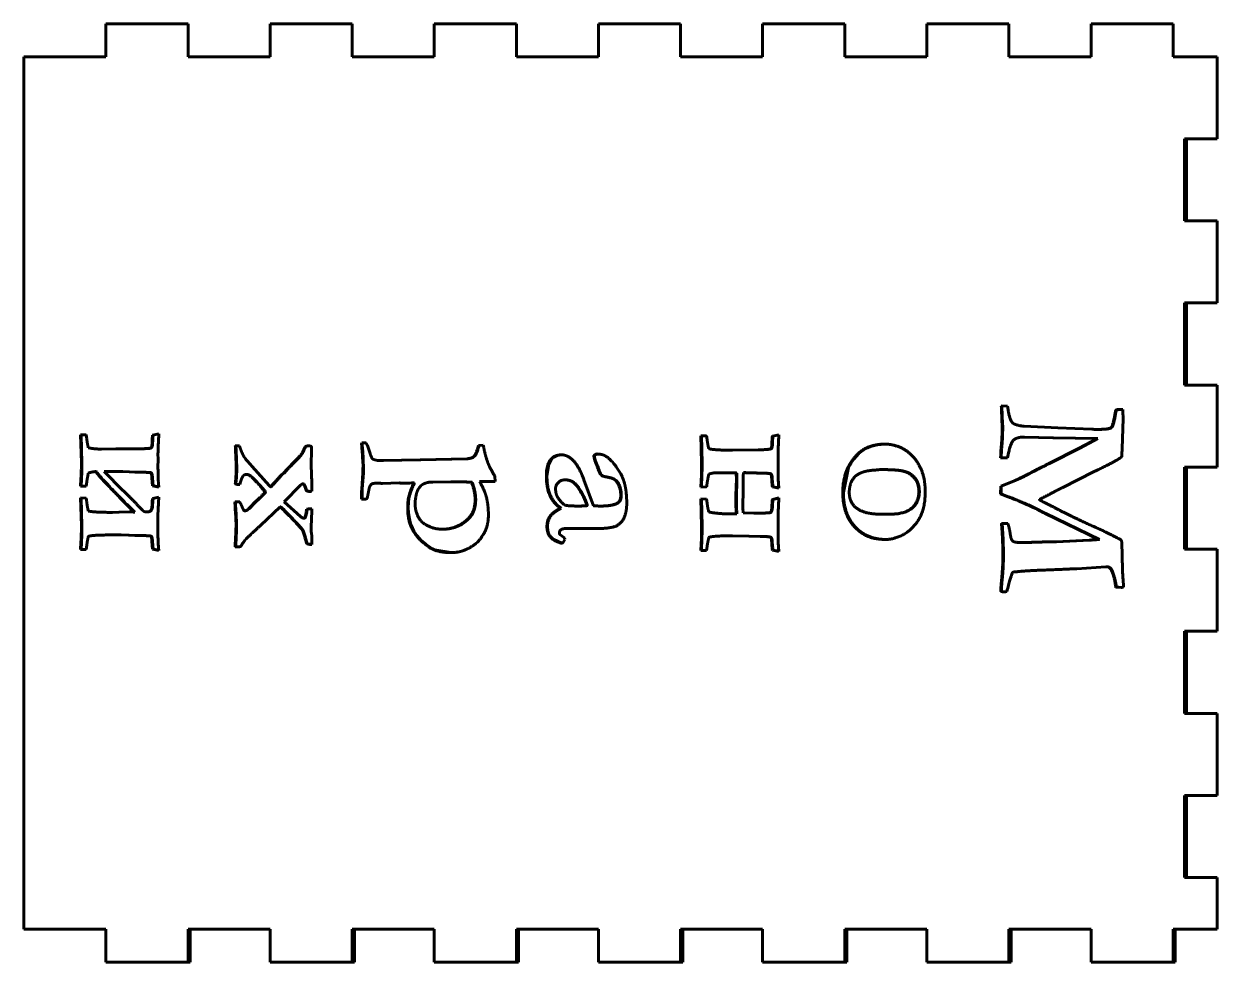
# Model space of a CAD drawing. Header units: millimetres. Extents: x -387 to -241, y 123 to 237.
import ezdxf

# ---------------------------------------------------------------- set-up
doc = ezdxf.new("R2010")
doc.units = ezdxf.units.MM
doc.linetypes.add('K5LT_BASIC', pattern=[0])
doc.layers.add('Системный слой', color=7, linetype='Continuous')

# ---------------------------------------------------------------- blocks, each defined once
blk = doc.blocks.new('U0')
at = {"layer": 'Системный слой', "color": 143, "linetype": 'K5LT_BASIC', "lineweight": 60, "true_color": 0x33acca}
for p, q in [((-267.6, 189.56), (-267.66, 190.81)), ((-267.56, 188.72), (-267.6, 189.56)), ((-267.55, 188.32), (-267.56, 188.72))]:
    blk.add_line(p, q, dxfattribs=at)
blk = doc.blocks.new('U1')
at = {"layer": 'Системный слой', "color": 143, "linetype": 'K5LT_BASIC', "lineweight": 60, "true_color": 0x33acca}
for p, q in [((-253.7, 190.35), (-253.52, 190.36)), ((-253.52, 190.36), (-253.35, 190.37)), ((-253.35, 190.37), (-253.21, 190.37))]:
    blk.add_line(p, q, dxfattribs=at)
blk = doc.blocks.new('U2')
at = {"layer": 'Системный слой', "color": 143, "linetype": 'K5LT_BASIC', "lineweight": 60, "true_color": 0x33acca}
for p, q in [((-283.65, 185.88), (-282.85, 186.08)), ((-282.85, 186.08), (-281.84, 186.16)), ((-285.64, 184.39), (-285.06, 185.04)), ((-285.06, 185.04), (-284.32, 185.58)), ((-284.32, 185.58), (-284.28, 185.61)), ((-284.28, 185.61), (-284.19, 185.65)), ((-284.19, 185.65), (-284.02, 185.73)), ((-284.02, 185.73), (-283.65, 185.88)), ((-286.96, 180.26), (-286.33, 183.31)), ((-286.33, 183.31), (-286.15, 183.64)), ((-286.15, 183.64), (-286.11, 183.69)), ((-286.11, 183.69), (-286.05, 183.8)), ((-286.05, 183.8), (-285.92, 184.01)), ((-285.92, 184.01), (-285.64, 184.39))]:
    blk.add_line(p, q, dxfattribs=at)
blk = doc.blocks.new('U3')
at = {"layer": 'Системный слой', "color": 143, "linetype": 'K5LT_BASIC', "lineweight": 60, "true_color": 0x33acca}
for p, q in [((-344.29, 184.34), (-344.03, 184.24)), ((-344.03, 184.24), (-343.69, 184.17)), ((-343.69, 184.17), (-343.26, 184.15)), ((-343.26, 184.15), (-343.2, 184.15)), ((-343.2, 184.15), (-343.14, 184.16)), ((-343.14, 184.16), (-343.07, 184.16))]:
    blk.add_line(p, q, dxfattribs=at)
blk = doc.blocks.new('U4')
at = {"layer": 'Системный слой', "color": 143, "linetype": 'K5LT_BASIC', "lineweight": 60, "true_color": 0x33acca}
for p, q in [((-352.27, 178.23), (-352.11, 178.26)), ((-352.11, 178.26), (-351.96, 178.27)), ((-351.96, 178.27), (-351.83, 178.28))]:
    blk.add_line(p, q, dxfattribs=at)
blk = doc.blocks.new('U5')
at = {"layer": 'Системный слой', "color": 143, "linetype": 'K5LT_BASIC', "lineweight": 60, "true_color": 0x33acca}
for p, q in [((-352.19, 180.45), (-352.33, 180.5)), ((-352.07, 180.42), (-352.19, 180.45)), ((-351.96, 180.4), (-352.07, 180.42))]:
    blk.add_line(p, q, dxfattribs=at)
blk = doc.blocks.new('U6')
at = {"layer": 'Системный слой', "color": 143, "linetype": 'K5LT_BASIC', "lineweight": 60, "true_color": 0x33acca}
for p, q in [((-283.51, 174.78), (-284.19, 175.06)), ((-282.69, 174.61), (-283.51, 174.78)), ((-281.75, 174.55), (-282.69, 174.61))]:
    blk.add_line(p, q, dxfattribs=at)
blk = doc.blocks.new('U7')
at = {"layer": 'Системный слой', "color": 143, "linetype": 'K5LT_BASIC', "lineweight": 60, "true_color": 0x33acca}
for p, q in [((-339.91, 177.5), (-339.96, 178.26)), ((-339.79, 176.86), (-339.91, 177.5)), ((-339.7, 176.54), (-339.79, 176.86)), ((-339.65, 176.38), (-339.7, 176.54)), ((-339.63, 176.31), (-339.65, 176.38)), ((-339.61, 176.27), (-339.63, 176.31)), ((-339.28, 175.57), (-339.61, 176.27)), ((-338.89, 175), (-339.28, 175.57)), ((-338.65, 174.72), (-338.89, 175)), ((-338.53, 174.58), (-338.65, 174.72)), ((-338.46, 174.52), (-338.53, 174.58)), ((-338.43, 174.48), (-338.46, 174.52)), ((-337.8, 173.92), (-338.43, 174.48)), ((-337.26, 173.55), (-337.8, 173.92)), ((-337, 173.4), (-337.26, 173.55)), ((-336.86, 173.34), (-337, 173.4)), ((-336.8, 173.31), (-336.86, 173.34)), ((-336.76, 173.3), (-336.8, 173.31)), ((-334.77, 172.95), (-336.76, 173.3))]:
    blk.add_line(p, q, dxfattribs=at)
blk = doc.blocks.new('U8')
at = {"layer": 'Системный слой', "color": 143, "linetype": 'K5LT_BASIC', "lineweight": 60, "true_color": 0x33acca}
for p, q in [((-340.55, 181.42), (-340.98, 181.43)), ((-340.25, 181.41), (-340.55, 181.42)), ((-340.1, 181.4), (-340.25, 181.41))]:
    blk.add_line(p, q, dxfattribs=at)
blk = doc.blocks.new('U9')
at = {"layer": 'Системный слой', "color": 143, "linetype": 'K5LT_BASIC', "lineweight": 60, "true_color": 0x33acca}
for p, q in [((-360.84, 181.27), (-360.96, 181.32)), ((-360.73, 181.24), (-360.84, 181.27)), ((-360.65, 181.23), (-360.73, 181.24))]:
    blk.add_line(p, q, dxfattribs=at)
blk = doc.blocks.new('U10')
at = {"layer": 'Системный слой', "color": 143, "linetype": 'K5LT_BASIC', "lineweight": 60, "true_color": 0x33acca}
for p, q in [((-317.28, 184.77), (-317.18, 184.87)), ((-317.18, 184.87), (-317.05, 184.93)), ((-317.05, 184.93), (-316.91, 184.95))]:
    blk.add_line(p, q, dxfattribs=at)
blk = doc.blocks.new('U11')
at = {"layer": 'Системный слой', "color": 143, "linetype": 'K5LT_BASIC', "lineweight": 60, "true_color": 0x33acca}
for p, q in [((-267.62, 176.36), (-267.63, 176.51)), ((-267.61, 176.22), (-267.62, 176.36)), ((-267.59, 176.07), (-267.61, 176.22))]:
    blk.add_line(p, q, dxfattribs=at)
blk = doc.blocks.new('U12')
at = {"layer": 'Системный слой', "color": 143, "linetype": 'K5LT_BASIC', "lineweight": 60, "true_color": 0x33acca}
for p, q in [((-322.24, 184.57), (-321.82, 184.78)), ((-321.82, 184.78), (-321.3, 184.86)), ((-323.07, 182.3), (-322.85, 183.74)), ((-322.85, 183.74), (-322.56, 184.26)), ((-322.56, 184.26), (-322.54, 184.28)), ((-322.54, 184.28), (-322.5, 184.33)), ((-322.5, 184.33), (-322.42, 184.42)), ((-322.42, 184.42), (-322.24, 184.57))]:
    blk.add_line(p, q, dxfattribs=at)
blk = doc.blocks.new('U13')
at = {"layer": 'Системный слой', "color": 143, "linetype": 'K5LT_BASIC', "lineweight": 60, "true_color": 0x33acca}
for p, q in [((-337.18, 181.54), (-337.35, 181.54)), ((-337.04, 181.53), (-337.18, 181.54)), ((-336.95, 181.53), (-337.04, 181.53))]:
    blk.add_line(p, q, dxfattribs=at)
blk = doc.blocks.new('U14')
at = {"layer": 'Системный слой', "color": 143, "linetype": 'K5LT_BASIC', "lineweight": 60, "true_color": 0x33acca}
for p, q in [((-360.99, 179.12), (-360.87, 179.13)), ((-360.87, 179.13), (-360.78, 179.14)), ((-360.78, 179.14), (-360.7, 179.15))]:
    blk.add_line(p, q, dxfattribs=at)
blk = doc.blocks.new('U15')
at = {"layer": 'Системный слой', "color": 143, "linetype": 'K5LT_BASIC', "lineweight": 60, "true_color": 0x33acca}
for p, q in [((-343.34, 181.39), (-343.53, 181.4)), ((-343.2, 181.38), (-343.34, 181.39)), ((-343.11, 181.38), (-343.2, 181.38))]:
    blk.add_line(p, q, dxfattribs=at)
blk = doc.blocks.new('U16')
at = {"layer": 'Системный слой', "color": 143, "linetype": 'K5LT_BASIC', "lineweight": 60, "true_color": 0x33acca}
for p, q in [((-267.58, 168.19), (-267.72, 168.2)), ((-267.44, 168.18), (-267.58, 168.19)), ((-267.3, 168.18), (-267.44, 168.18))]:
    blk.add_line(p, q, dxfattribs=at)
blk = doc.blocks.new('U17')
at = {"layer": 'Системный слой', "color": 143, "linetype": 'K5LT_BASIC', "lineweight": 60, "true_color": 0x33acca}
for p, q in [((-352.45, 185.87), (-352.31, 185.91)), ((-352.31, 185.91), (-352.2, 185.94)), ((-352.2, 185.94), (-352.11, 185.95))]:
    blk.add_line(p, q, dxfattribs=at)
blk = doc.blocks.new('U18')
at = {"layer": 'Системный слой', "color": 143, "linetype": 'K5LT_BASIC', "lineweight": 60, "true_color": 0x33acca}
for p, q in [((-352.09, 173.98), (-352.24, 174.03)), ((-351.95, 173.96), (-352.09, 173.98)), ((-351.82, 173.95), (-351.95, 173.96))]:
    blk.add_line(p, q, dxfattribs=at)
blk = doc.blocks.new('U19')
at = {"layer": 'Системный слой', "color": 143, "linetype": 'K5LT_BASIC', "lineweight": 60, "true_color": 0x33acca}
for p, q in [((-322.95, 175.6), (-323, 176.11)), ((-322.82, 175.21), (-322.95, 175.6)), ((-322.73, 175.04), (-322.82, 175.21)), ((-322.68, 174.95), (-322.73, 175.04)), ((-322.65, 174.91), (-322.68, 174.95)), ((-322.63, 174.89), (-322.65, 174.91)), ((-322.31, 174.58), (-322.63, 174.89)), ((-321.25, 174.1), (-322.31, 174.58))]:
    blk.add_line(p, q, dxfattribs=at)
blk = doc.blocks.new('U20')
at = {"layer": 'Системный слой', "color": 143, "linetype": 'K5LT_BASIC', "lineweight": 60, "true_color": 0x33acca}
for p, q in [((-345.46, 179.46), (-345.58, 179.46)), ((-345.35, 179.45), (-345.46, 179.46)), ((-345.27, 179.45), (-345.35, 179.45))]:
    blk.add_line(p, q, dxfattribs=at)

msp = doc.modelspace()

# ---------------------------------------------------------------- linework, layer by layer
at = {"layer": 'Системный слой', "color": 143, "linetype": 'K5LT_BASIC', "lineweight": 60, "true_color": 0x33acca}
for p, q in [((-376.79, 237.36), (-366.79, 237.36)), ((-376.79, 233.36), (-376.79, 237.36)), ((-366.79, 237.36), (-366.79, 233.36)), ((-356.79, 233.36), (-356.79, 237.36)), ((-356.79, 237.36), (-346.79, 237.36)), ((-346.79, 237.36), (-346.79, 233.36)), ((-336.79, 233.36), (-336.79, 237.36)), ((-336.79, 237.36), (-326.79, 237.36)), ((-326.79, 237.36), (-326.79, 233.36)), ((-316.79, 233.36), (-316.79, 237.36)), ((-316.79, 237.36), (-306.79, 237.36)), ((-306.79, 237.36), (-306.79, 233.36)), ((-296.79, 237.36), (-286.79, 237.36)), ((-296.79, 233.36), (-296.79, 237.36)), ((-286.79, 237.36), (-286.79, 233.36)), ((-276.79, 237.36), (-266.79, 237.36)), ((-276.79, 233.36), (-276.79, 237.36)), ((-266.79, 237.36), (-266.79, 233.36)), ((-256.79, 233.36), (-256.79, 237.36)), ((-256.79, 237.36), (-246.79, 237.36)), ((-246.79, 237.36), (-246.79, 233.36)), ((-386.79, 233.36), (-376.79, 233.36)), ((-386.79, 127.06), (-386.79, 233.36)), ((-366.79, 233.36), (-356.79, 233.36)), ((-346.79, 233.36), (-336.79, 233.36)), ((-326.79, 233.36), (-316.79, 233.36)), ((-306.79, 233.36), (-296.79, 233.36)), ((-286.79, 233.36), (-276.79, 233.36)), ((-266.79, 233.36), (-256.79, 233.36)), ((-246.79, 233.36), (-241.43, 233.36)), ((-241.43, 223.36), (-241.43, 233.36)), ((-245.42, 223.36), (-241.43, 223.36)), ((-245.42, 213.36), (-245.42, 223.36)), ((-245.14, 223.36), (-245.14, 213.36)), ((-241.43, 213.36), (-245.42, 213.36)), ((-241.43, 203.36), (-241.43, 213.36)), ((-245.42, 193.36), (-245.42, 203.36)), ((-245.42, 203.36), (-241.43, 203.36)), ((-245.14, 203.36), (-245.14, 193.36)), ((-241.43, 193.36), (-245.42, 193.36)), ((-241.43, 183.36), (-241.43, 193.36)), ((-267.72, 190.81), (-266.95, 190.77)), ((-253.81, 189.79), (-253.88, 189.79)), ((-253.7, 190.35), (-253.77, 190.35)), ((-253.28, 190.37), (-252.93, 190.37)), ((-252.89, 189.27), (-253, 185.57)), ((-264.92, 188.33), (-260.85, 188.16)), ((-260.85, 188.16), (-256.69, 187.98)), ((-256.16, 187.95), (-256.23, 187.95)), ((-379.88, 187.31), (-379.21, 187.29)), ((-379.77, 183.89), (-379.88, 187.31)), ((-379.71, 183.89), (-379.81, 187.3)), ((-371.1, 186.36), (-371.17, 186.36)), ((-371.12, 187.25), (-370.34, 187.42)), ((-371.05, 187.25), (-371.12, 187.25)), ((-371.05, 187.25), (-370.34, 187.41)), ((-345.64, 186.15), (-345.63, 186.32)), ((-345.57, 186.15), (-345.64, 186.15)), ((-345.63, 186.32), (-345.11, 186.32)), ((-345.57, 186.15), (-345.56, 186.32)), ((-304.33, 187.19), (-303.63, 187.18)), ((-304.28, 185.62), (-304.33, 187.19)), ((-304.21, 185.62), (-304.26, 187.19)), ((-295.6, 186.24), (-295.67, 186.24)), ((-295.61, 187.14), (-294.81, 187.31)), ((-295.54, 187.14), (-295.61, 187.14)), ((-295.54, 187.14), (-294.81, 187.29)), ((-261.43, 186.93), (-264.95, 187.02)), ((-264.88, 187.02), (-264.95, 187.02)), ((-261.36, 186.93), (-264.88, 187.02)), ((-256.01, 186.83), (-261.43, 186.93)), ((-261.36, 186.93), (-261.43, 186.93)), ((-255.94, 186.83), (-261.36, 186.93)), ((-258.24, 185.69), (-256.01, 186.83)), ((-258.17, 185.69), (-255.94, 186.83)), ((-255.94, 186.83), (-256.01, 186.83)), ((-377.41, 185.56), (-375.58, 185.57)), ((-377.34, 185.56), (-377.41, 185.56)), ((-377.34, 185.56), (-375.51, 185.57)), ((-375.58, 185.57), (-373.9, 185.57)), ((-373.9, 185.57), (-373.27, 185.59)), ((-373.84, 185.57), (-373.9, 185.57)), ((-373.84, 185.57), (-373.2, 185.59)), ((-373.27, 185.59), (-372.54, 185.6)), ((-373.2, 185.59), (-372.47, 185.6)), ((-372.47, 185.6), (-372.54, 185.6)), ((-370.45, 184.99), (-370.43, 184.33)), ((-360.96, 185.96), (-361.03, 185.96)), ((-360.92, 185.02), (-360.99, 185.02)), ((-360.73, 185.97), (-360.53, 185.97)), ((-352.91, 184.95), (-352.98, 184.95)), ((-352.59, 185.6), (-352.66, 185.6)), ((-352.45, 185.87), (-352.52, 185.87)), ((-351.75, 184.87), (-351.79, 184.22)), ((-351.75, 185.43), (-351.74, 185.07)), ((-351.74, 185.07), (-351.75, 184.87)), ((-345.51, 183.98), (-345.54, 184.66)), ((-345.44, 183.98), (-345.47, 184.66)), ((-344.94, 185.99), (-344.62, 185.01)), ((-331.41, 186.01), (-330.82, 186.02)), ((-331.34, 186.01), (-331.41, 186.01)), ((-331.34, 186.01), (-330.82, 186.02)), ((-317.28, 184.77), (-317.35, 184.77)), ((-304.23, 183.78), (-304.28, 185.62)), ((-304.21, 185.62), (-304.28, 185.62)), ((-304.16, 183.78), (-304.21, 185.62)), ((-300.54, 185.42), (-297.32, 185.47)), ((-300.47, 185.42), (-300.54, 185.42)), ((-300.47, 185.42), (-297.26, 185.47)), ((-294.91, 184.87), (-294.9, 184.21)), ((-266.83, 185.12), (-266.98, 184.51)), ((-261.92, 183.8), (-258.24, 185.69)), ((-261.85, 183.8), (-258.17, 185.69)), ((-253.02, 185.21), (-253.04, 184.64)), ((-379.71, 183.89), (-379.77, 183.89)), ((-370.43, 184.33), (-370.45, 183.32)), ((-358.98, 183.43), (-356.9, 181.11)), ((-354.35, 183.49), (-354.14, 183.74)), ((-354.28, 183.49), (-354.35, 183.49)), ((-354.28, 183.49), (-354.07, 183.74)), ((-354.07, 183.74), (-354.14, 183.74)), ((-345.47, 183.54), (-345.51, 183.98)), ((-345.44, 183.98), (-345.51, 183.98)), ((-345.49, 183.1), (-345.47, 183.54)), ((-345.4, 183.54), (-345.47, 183.54)), ((-345.4, 183.54), (-345.44, 183.98)), ((-345.42, 183.1), (-345.4, 183.54)), ((-343.26, 184.15), (-343.19, 184.15)), ((-343.07, 184.16), (-338.51, 184.25)), ((-343, 184.16), (-343.07, 184.16)), ((-343, 184.16), (-338.44, 184.25)), ((-338.51, 184.25), (-332.84, 184.38)), ((-338.44, 184.25), (-332.77, 184.38)), ((-332.77, 184.38), (-332.84, 184.38)), ((-316.98, 183.69), (-317.05, 183.69)), ((-304.16, 183.78), (-304.23, 183.78)), ((-294.9, 184.21), (-294.91, 183.21)), ((-266.98, 184.51), (-267.8, 184.51)), ((-262.63, 183.45), (-262.32, 183.61)), ((-262.56, 183.45), (-262.63, 183.45)), ((-262.56, 183.45), (-262.25, 183.61)), ((-262.32, 183.61), (-262.03, 183.76)), ((-262.25, 183.61), (-262.32, 183.61)), ((-262.25, 183.61), (-261.97, 183.76)), ((-261.97, 183.76), (-262.03, 183.76)), ((-261.85, 183.8), (-261.92, 183.8)), ((-245.42, 183.36), (-241.43, 183.36)), ((-245.42, 173.36), (-245.42, 183.36)), ((-245.14, 183.36), (-245.14, 173.36)), ((-379.88, 181.03), (-379.84, 181.9)), ((-379.81, 181.04), (-379.77, 181.9)), ((-377.98, 182.82), (-378.05, 182.82)), ((-374.81, 182.83), (-377, 182.82)), ((-377, 182.82), (-374.72, 180.53)), ((-373.98, 182.79), (-374.81, 182.83)), ((-374.74, 182.83), (-374.81, 182.83)), ((-373.91, 182.79), (-374.74, 182.83)), ((-373.27, 182.75), (-373.98, 182.79)), ((-373.91, 182.79), (-373.98, 182.79)), ((-373.2, 182.75), (-373.91, 182.79)), ((-373.2, 182.75), (-373.27, 182.75)), ((-371.12, 181.09), (-371.2, 182)), ((-371.13, 182), (-371.2, 182)), ((-371.05, 181.09), (-371.13, 182)), ((-360.91, 181.86), (-360.98, 181.86)), ((-359.62, 182.47), (-359.69, 182.47)), ((-359.07, 182.22), (-359.13, 182.22)), ((-355.39, 182.46), (-355.16, 182.62)), ((-355.32, 182.46), (-355.39, 182.46)), ((-355.32, 182.46), (-355.09, 182.62)), ((-355.09, 182.62), (-355.16, 182.62)), ((-351.72, 181.8), (-351.72, 180.43)), ((-345.63, 180.72), (-345.49, 182.62)), ((-345.56, 180.72), (-345.42, 182.62)), ((-345.42, 183.1), (-345.49, 183.1)), ((-345.49, 182.62), (-345.49, 183.1)), ((-345.42, 182.62), (-345.49, 182.62)), ((-345.42, 182.62), (-345.42, 183.1)), ((-329.41, 182.26), (-329.39, 181.61)), ((-320.81, 181.81), (-320.88, 181.81)), ((-318.56, 181.8), (-317.41, 178.66)), ((-316.32, 182.32), (-316.39, 182.32)), ((-315.74, 182.16), (-315.81, 182.16)), ((-314.79, 181.85), (-314.86, 181.85)), ((-304.33, 180.92), (-304.26, 182.42)), ((-304.2, 182.42), (-304.26, 182.42)), ((-304.26, 180.92), (-304.2, 182.42)), ((-300.61, 182.65), (-302.24, 182.68)), ((-302.17, 182.68), (-302.24, 182.68)), ((-300.58, 182.65), (-302.17, 182.68)), ((-300.03, 182.66), (-300.61, 182.65)), ((-299.96, 182.66), (-300.03, 182.66)), ((-300.02, 180.89), (-299.99, 181.96)), ((-299.93, 181.96), (-299.99, 181.96)), ((-299.95, 180.89), (-299.93, 181.96)), ((-299.14, 182.7), (-299.18, 182.24)), ((-299.18, 182.24), (-299.16, 180.46)), ((-299.07, 182.7), (-299.14, 182.7)), ((-295.62, 181.89), (-295.69, 181.89)), ((-282.31, 183.07), (-282.37, 183.07)), ((-279.65, 182.88), (-279.72, 182.88)), ((-267.79, 181.06), (-266.03, 181.75)), ((-267.72, 181.06), (-265.97, 181.75)), ((-265.97, 181.75), (-266.03, 181.75)), ((-256.42, 182.83), (-260.31, 180.85)), ((-256.11, 182.96), (-256.42, 182.83)), ((-379.21, 181.06), (-379.88, 181.03)), ((-370.34, 180.93), (-371.12, 181.09)), ((-371.05, 181.09), (-371.12, 181.09)), ((-370.35, 180.95), (-371.05, 181.09)), ((-360.96, 181.32), (-361.03, 181.32)), ((-360.45, 181.42), (-360.5, 181.25)), ((-357.32, 180.32), (-357.39, 180.32)), ((-356.9, 181.11), (-356.73, 180.96)), ((-356.67, 180.96), (-356.73, 180.96)), ((-353.07, 181.16), (-355.06, 179.13)), ((-352.72, 181.27), (-352.84, 181.32)), ((-352.77, 181.32), (-352.84, 181.32)), ((-352.65, 181.27), (-352.77, 181.32)), ((-352.65, 181.27), (-352.72, 181.27)), ((-352.33, 180.5), (-352.4, 180.5)), ((-345.56, 180.72), (-345.63, 180.72)), ((-343.6, 181.4), (-343.73, 181.4)), ((-343.53, 181.4), (-343.6, 181.4)), ((-341.05, 181.43), (-343.14, 181.38)), ((-340.98, 181.43), (-341.05, 181.43)), ((-339.52, 181.45), (-339.83, 181.42)), ((-339.46, 181.45), (-339.52, 181.45)), ((-339.21, 181.42), (-339.28, 181.42)), ((-337.35, 181.54), (-337.42, 181.54)), ((-334.76, 181.56), (-336.98, 181.53)), ((-334.7, 181.56), (-334.76, 181.56)), ((-332.19, 181.53), (-332.26, 181.53)), ((-330.86, 181.61), (-330.93, 181.61)), ((-329.71, 181.6), (-330.93, 181.61)), ((-329.69, 181.6), (-330.86, 181.61)), ((-329.39, 181.61), (-329.71, 181.6)), ((-319.88, 181.55), (-319.95, 181.55)), ((-303.63, 180.94), (-304.33, 180.92)), ((-299.95, 180.89), (-300.02, 180.89)), ((-299.16, 180.46), (-299.18, 179.99)), ((-294.81, 180.81), (-295.61, 180.97)), ((-295.54, 180.97), (-295.61, 180.97)), ((-294.81, 180.83), (-295.54, 180.97)), ((-267.8, 180.1), (-267.79, 181.06)), ((-267.72, 181.06), (-267.79, 181.06)), ((-267.73, 180.1), (-267.72, 181.06)), ((-379.88, 179.6), (-379.21, 179.59)), ((-379.77, 176.19), (-379.88, 179.6)), ((-379.71, 176.19), (-379.81, 179.6)), ((-371.12, 179.55), (-370.34, 179.72)), ((-371.05, 179.55), (-371.12, 179.55)), ((-371.05, 179.55), (-370.34, 179.7)), ((-361.07, 178.95), (-361.06, 179.12)), ((-361, 178.95), (-361.07, 178.95)), ((-360.99, 179.12), (-361.06, 179.12)), ((-361, 178.95), (-360.99, 179.12)), ((-357.97, 179.65), (-358.04, 179.65)), ((-355.06, 179.13), (-353.11, 177.35)), ((-345.65, 179.46), (-345.65, 179.7)), ((-345.58, 179.46), (-345.65, 179.46)), ((-345.58, 179.46), (-345.58, 179.7)), ((-304.28, 177.92), (-304.33, 179.48)), ((-304.33, 179.48), (-303.63, 179.47)), ((-304.21, 177.92), (-304.26, 179.48)), ((-299.18, 179.99), (-299.21, 179.12)), ((-295.61, 179.43), (-294.81, 179.6)), ((-295.54, 179.43), (-295.61, 179.43)), ((-295.54, 179.43), (-294.81, 179.58)), ((-267.73, 180.1), (-267.8, 180.1)), ((-266.98, 179.79), (-267.05, 179.79)), ((-376.05, 177.85), (-375.23, 177.87)), ((-375.98, 177.85), (-376.05, 177.85)), ((-375.98, 177.85), (-375.16, 177.87)), ((-375.23, 177.87), (-373.98, 177.93)), ((-375.16, 177.87), (-375.23, 177.87)), ((-375.16, 177.87), (-373.93, 177.93)), ((-373.29, 177.88), (-373.36, 177.88)), ((-371.64, 177.92), (-371.71, 177.92)), ((-360.98, 177.05), (-360.98, 177.45)), ((-360.91, 177.45), (-360.98, 177.45)), ((-360.91, 177.05), (-360.91, 177.45)), ((-359.89, 178.03), (-359.96, 178.03)), ((-359.5, 178.16), (-359.57, 178.16)), ((-358.92, 178.73), (-358.99, 178.73)), ((-355.57, 178.53), (-357.95, 176.26)), ((-355.5, 178.53), (-355.57, 178.53)), ((-352.27, 178.23), (-352.34, 178.23)), ((-351.9, 178.28), (-351.7, 178.28)), ((-351.7, 178.28), (-351.7, 178.05)), ((-321.33, 178.36), (-321.4, 178.36)), ((-319.13, 178.62), (-319.2, 178.62)), ((-318.13, 178.67), (-318.2, 178.67)), ((-316.46, 178.62), (-316.53, 178.62)), ((-304.21, 177.92), (-304.28, 177.92)), ((-304.23, 176.07), (-304.28, 177.92)), ((-304.16, 176.07), (-304.21, 177.92)), ((-300.67, 177.66), (-300.01, 177.68)), ((-300.6, 177.66), (-300.67, 177.66)), ((-300.6, 177.66), (-299.94, 177.68)), ((-299.94, 177.68), (-300.01, 177.68)), ((-299.17, 177.78), (-297.85, 177.76)), ((-297.78, 177.76), (-297.85, 177.76)), ((-295.6, 178.54), (-295.67, 178.54)), ((-281.52, 177.61), (-281.59, 177.61)), ((-263.75, 178.44), (-263.82, 178.44)), ((-262.97, 178.05), (-263.04, 178.05)), ((-262.31, 177.71), (-262.38, 177.71)), ((-255.82, 174.56), (-262.38, 177.71)), ((-255.75, 174.56), (-262.31, 177.71)), ((-379.71, 176.19), (-379.77, 176.19)), ((-370.46, 177.28), (-370.45, 176.63)), ((-370.45, 176.63), (-370.46, 175.62)), ((-360.91, 177.05), (-360.98, 177.05)), ((-353.53, 176.53), (-353.6, 176.53)), ((-352.7, 177.13), (-352.62, 177.13)), ((-352.55, 177.13), (-352.62, 177.13)), ((-338.2, 176.61), (-338.04, 176.45)), ((-318.97, 175.9), (-320.36, 175.88)), ((-318.9, 175.9), (-318.97, 175.9)), ((-317.09, 175.88), (-318.97, 175.9)), ((-317.03, 175.88), (-318.9, 175.9)), ((-304.16, 176.07), (-304.23, 176.07)), ((-294.91, 177.17), (-294.9, 176.51)), ((-294.9, 176.51), (-294.91, 175.5)), ((-267.7, 176.51), (-266.92, 176.48)), ((-267.59, 176.07), (-267.66, 176.07)), ((-374.03, 175.07), (-374.99, 175.11)), ((-374.92, 175.11), (-374.99, 175.11)), ((-373.96, 175.07), (-374.92, 175.11)), ((-373.27, 175.05), (-374.03, 175.07)), ((-373.96, 175.07), (-374.03, 175.07)), ((-373.2, 175.05), (-373.96, 175.07)), ((-373.2, 175.05), (-373.27, 175.05)), ((-352.83, 175.75), (-352.9, 175.75)), ((-352.43, 174.58), (-352.5, 174.58)), ((-351.69, 174.72), (-351.7, 174.49)), ((-351.7, 174.49), (-351.7, 173.95)), ((-335.79, 175.8), (-335.86, 175.8)), ((-321.49, 175.14), (-320.94, 174.75)), ((-320.87, 174.53), (-321.04, 174.25)), ((-320.94, 174.75), (-320.87, 174.53)), ((-320.36, 175.88), (-320.71, 175.88)), ((-304.33, 173.21), (-304.26, 174.71)), ((-304.2, 174.71), (-304.26, 174.71)), ((-304.26, 173.21), (-304.2, 174.71)), ((-298.48, 174.96), (-300.54, 174.99)), ((-300.47, 174.99), (-300.54, 174.99)), ((-298.42, 174.96), (-300.47, 174.99)), ((-298.42, 174.96), (-298.48, 174.96)), ((-297.08, 174.92), (-298.48, 174.96)), ((-297.01, 174.92), (-298.42, 174.96)), ((-297.01, 174.92), (-297.08, 174.92)), ((-284.19, 175.06), (-284.26, 175.06)), ((-261.05, 174.26), (-257.02, 174.47)), ((-260.99, 174.26), (-256.95, 174.47)), ((-256.95, 174.47), (-257.02, 174.47)), ((-255.75, 174.56), (-255.82, 174.56)), ((-379.88, 173.33), (-379.84, 174.19)), ((-379.21, 173.34), (-379.88, 173.33)), ((-379.81, 173.33), (-379.77, 174.19)), ((-371.12, 173.38), (-371.2, 174.3)), ((-371.13, 174.3), (-371.2, 174.3)), ((-371.05, 173.38), (-371.13, 174.3)), ((-371.05, 173.38), (-371.12, 173.38)), ((-370.34, 173.21), (-371.12, 173.38)), ((-370.35, 173.23), (-371.05, 173.38)), ((-360.71, 173.64), (-361.04, 173.64)), ((-352.24, 174.03), (-352.31, 174.03)), ((-351.7, 173.95), (-351.88, 173.95)), ((-321.23, 174.11), (-321.29, 174.09)), ((-303.63, 173.22), (-304.33, 173.21)), ((-295.62, 174.18), (-295.69, 174.18)), ((-294.81, 173.09), (-295.61, 173.26)), ((-295.54, 173.26), (-295.61, 173.26)), ((-294.81, 173.11), (-295.54, 173.26)), ((-265, 174.17), (-265.07, 174.17)), ((-264.34, 174.18), (-264.41, 174.18)), ((-260.99, 174.26), (-261.05, 174.26)), ((-241.43, 173.36), (-245.42, 173.36)), ((-241.43, 163.36), (-241.43, 173.36)), ((-254.99, 171.21), (-258.5, 170.99)), ((-254.82, 171.21), (-254.99, 171.21)), ((-254.75, 171.21), (-254.82, 171.21)), ((-254.19, 170.69), (-254.26, 170.69)), ((-253.71, 168.75), (-253.78, 168.75)), ((-253.12, 168.71), (-253.47, 168.74)), ((-253.4, 168.74), (-253.47, 168.74)), ((-253.06, 168.71), (-253.4, 168.74)), ((-267.72, 168.2), (-267.79, 168.2)), ((-245.42, 163.36), (-241.43, 163.36)), ((-245.42, 153.36), (-245.42, 163.36)), ((-245.14, 163.36), (-245.14, 153.36)), ((-241.43, 153.36), (-245.42, 153.36)), ((-241.43, 143.36), (-241.43, 153.36)), ((-245.42, 143.36), (-241.43, 143.36)), ((-245.42, 133.36), (-245.42, 143.36)), ((-245.14, 143.36), (-245.14, 133.36)), ((-241.43, 133.36), (-245.42, 133.36)), ((-241.43, 127.06), (-241.43, 133.36)), ((-386.79, 127.06), (-376.79, 127.06)), ((-376.79, 127.06), (-376.79, 123.06)), ((-366.79, 123.06), (-366.79, 127.06)), ((-366.79, 127.06), (-356.79, 127.06)), ((-366.52, 127.06), (-366.52, 123.06)), ((-356.79, 127.06), (-356.79, 123.06)), ((-346.79, 127.06), (-336.79, 127.06)), ((-346.79, 123.06), (-346.79, 127.06)), ((-346.52, 127.06), (-346.52, 123.06)), ((-336.79, 127.06), (-336.79, 123.06)), ((-326.79, 127.06), (-316.79, 127.06)), ((-326.79, 123.06), (-326.79, 127.06)), ((-326.52, 127.06), (-326.52, 123.06)), ((-316.79, 127.06), (-316.79, 123.06)), ((-306.79, 127.06), (-296.79, 127.06)), ((-306.79, 123.06), (-306.79, 127.06)), ((-306.52, 127.06), (-306.52, 123.06)), ((-296.79, 127.06), (-296.79, 123.06)), ((-286.79, 127.06), (-276.79, 127.06)), ((-286.79, 123.06), (-286.79, 127.06)), ((-286.52, 127.06), (-286.52, 123.06)), ((-276.79, 127.06), (-276.79, 123.06)), ((-266.79, 127.06), (-256.79, 127.06)), ((-266.79, 123.06), (-266.79, 127.06)), ((-266.52, 127.06), (-266.52, 123.06)), ((-256.79, 127.06), (-256.79, 123.06)), ((-246.79, 123.06), (-246.79, 127.06)), ((-246.79, 127.06), (-241.43, 127.06)), ((-246.52, 127.06), (-246.52, 123.06)), ((-376.79, 123.06), (-366.79, 123.06)), ((-366.79, 123.06), (-366.52, 123.06)), ((-356.79, 123.06), (-346.79, 123.06)), ((-346.79, 123.06), (-346.52, 123.06)), ((-336.79, 123.06), (-326.79, 123.06)), ((-326.79, 123.06), (-326.52, 123.06)), ((-316.79, 123.06), (-306.79, 123.06)), ((-306.79, 123.06), (-306.52, 123.06)), ((-296.79, 123.06), (-286.79, 123.06)), ((-286.79, 123.06), (-286.52, 123.06)), ((-276.79, 123.06), (-266.79, 123.06)), ((-266.79, 123.06), (-266.52, 123.06)), ((-256.79, 123.06), (-246.79, 123.06)), ((-246.79, 123.06), (-246.52, 123.06))]:
    msp.add_line(p, q, dxfattribs=at)
for points in [[(-267.62, 188.32), (-267.62, 188.61), (-267.72, 190.81)], [(-266.95, 190.77), (-266.77, 189.2), (-266.36, 188.76)], [(-256.23, 187.95), (-254.62, 187.95), (-254.11, 188.37), (-253.88, 189.79)], [(-256.16, 187.95), (-254.55, 187.95), (-254.05, 188.37), (-253.81, 189.79)], [(-253.88, 189.79), (-253.82, 190.14), (-253.77, 190.35)], [(-253.81, 189.79), (-253.75, 190.14), (-253.7, 190.35)], [(-253.77, 190.35), (-253.48, 190.37), (-253.28, 190.37)], [(-252.93, 190.37), (-252.89, 189.91), (-252.89, 189.27)], [(-267.8, 184.51), (-267.79, 185.25), (-267.62, 186.93), (-267.62, 188.32)], [(-267.73, 184.51), (-267.72, 185.25), (-267.55, 186.93), (-267.55, 188.32)], [(-266.36, 188.76), (-266.09, 188.48), (-264.92, 188.33)], [(-256.69, 187.98), (-256.32, 187.95), (-256.23, 187.95)], [(-379.21, 187.29), (-379.15, 187.1), (-379.14, 186.91)], [(-379.14, 186.91), (-379.05, 186.17), (-378.94, 185.72)], [(-372.54, 185.6), (-371.5, 185.61), (-371.18, 185.77), (-371.17, 186.36)], [(-372.47, 185.6), (-371.44, 185.61), (-371.11, 185.77), (-371.1, 186.36)], [(-371.17, 186.36), (-371.17, 186.59), (-371.12, 187.25)], [(-371.1, 186.36), (-371.1, 186.59), (-371.05, 187.25)], [(-370.34, 187.42), (-370.45, 185.75), (-370.45, 184.99)], [(-345.54, 184.66), (-345.55, 185.04), (-345.64, 185.95), (-345.64, 186.15)], [(-345.47, 184.66), (-345.48, 185.04), (-345.57, 185.95), (-345.57, 186.15)], [(-345.11, 186.32), (-344.99, 186.08), (-344.94, 185.99)], [(-303.63, 187.18), (-303.58, 186.99), (-303.57, 186.79)], [(-303.57, 186.79), (-303.48, 186.09), (-303.35, 185.6)], [(-297.32, 185.47), (-295.92, 185.49), (-295.67, 185.73), (-295.67, 186.24)], [(-297.26, 185.47), (-295.85, 185.49), (-295.6, 185.73), (-295.6, 186.24)], [(-295.67, 186.24), (-295.66, 186.53), (-295.61, 187.14)], [(-295.6, 186.24), (-295.59, 186.53), (-295.54, 187.14)], [(-294.81, 187.31), (-294.91, 185.62), (-294.91, 184.87)], [(-287.03, 180.26), (-287.03, 182.24), (-285.43, 184.98), (-283.38, 186.16), (-281.87, 186.16)], [(-281.87, 186.16), (-281.1, 186.16), (-279.55, 185.6), (-278.4, 184.63), (-278.01, 184.05)], [(-264.95, 187.02), (-265.83, 187.02), (-266.58, 186.31), (-266.83, 185.12)], [(-378.94, 185.72), (-378.21, 185.56), (-377.41, 185.56)], [(-361.03, 185.96), (-360.82, 185.97), (-360.73, 185.97)], [(-360.99, 185.02), (-361.02, 185.65), (-361.03, 185.96)], [(-360.93, 183.1), (-360.93, 184.06), (-360.99, 185.02)], [(-360.96, 185.96), (-360.75, 185.97), (-360.66, 185.97)], [(-360.92, 185.02), (-360.95, 185.65), (-360.96, 185.96)], [(-360.86, 183.1), (-360.86, 184.06), (-360.92, 185.02)], [(-360.53, 185.97), (-360.33, 185.34), (-360.11, 184.9)], [(-360.11, 184.9), (-359.97, 184.6), (-359.65, 184.19), (-358.98, 183.43)], [(-354.14, 183.74), (-353.24, 184.6), (-352.98, 184.95)], [(-354.07, 183.74), (-353.17, 184.6), (-352.91, 184.95)], [(-352.98, 184.95), (-352.89, 185.06), (-352.66, 185.6)], [(-352.91, 184.95), (-352.82, 185.06), (-352.59, 185.6)], [(-352.66, 185.6), (-352.61, 185.68), (-352.52, 185.87)], [(-352.59, 185.6), (-352.54, 185.68), (-352.45, 185.87)], [(-352.52, 185.87), (-352.27, 185.95), (-352.15, 185.95)], [(-352.15, 185.95), (-351.87, 185.95), (-351.78, 185.88)], [(-351.78, 185.88), (-351.74, 185.82), (-351.73, 185.72)], [(-351.73, 185.72), (-351.75, 185.52), (-351.75, 185.43)], [(-344.62, 185.01), (-344.4, 184.4), (-344.29, 184.34)], [(-332.84, 184.38), (-332.22, 184.42), (-331.69, 184.92), (-331.41, 186.01)], [(-332.77, 184.38), (-332.15, 184.42), (-331.63, 184.92), (-331.34, 186.01)], [(-330.82, 186.02), (-330.6, 184.78), (-330.28, 183.94)], [(-323.14, 182.3), (-323.14, 183.62), (-322.14, 184.86), (-321.33, 184.86)], [(-321.33, 184.86), (-320.94, 184.86), (-320.17, 184.5), (-319.41, 183.68), (-318.95, 182.77)], [(-317.35, 184.77), (-317.2, 184.96), (-316.96, 184.96)], [(-317.05, 183.69), (-317.35, 184.37), (-317.35, 184.77)], [(-316.98, 183.69), (-317.28, 184.37), (-317.28, 184.77)], [(-316.96, 184.96), (-316.3, 184.96), (-315.84, 184.66)], [(-315.84, 184.66), (-315.17, 184.19), (-313.91, 182.37), (-313.67, 181.57)], [(-303.35, 185.6), (-302.57, 185.42), (-300.54, 185.42)], [(-253.04, 184.64), (-253.28, 184.42), (-253.65, 184.22)], [(-253, 185.57), (-253, 185.45), (-253.02, 185.21)], [(-379.84, 181.9), (-379.77, 183.26), (-379.77, 183.89)], [(-379.77, 181.9), (-379.71, 183.26), (-379.71, 183.89)], [(-370.45, 183.32), (-370.45, 181.62), (-370.34, 180.93)], [(-355.16, 182.62), (-354.67, 183.19), (-354.35, 183.49)], [(-355.09, 182.62), (-354.6, 183.19), (-354.28, 183.49)], [(-351.79, 184.22), (-351.79, 183.26), (-351.72, 181.8)], [(-343.19, 184.15), (-343.1, 184.15), (-343, 184.16)], [(-330.28, 183.94), (-330.06, 183.32), (-329.41, 182.26)], [(-316.39, 182.32), (-316.61, 182.51), (-316.97, 183.51), (-317.05, 183.69)], [(-316.32, 182.32), (-316.54, 182.51), (-316.9, 183.51), (-316.98, 183.69)], [(-304.26, 182.42), (-304.23, 183.13), (-304.23, 183.78)], [(-304.2, 182.42), (-304.16, 183.13), (-304.16, 183.78)], [(-294.91, 183.21), (-294.91, 181.5), (-294.81, 180.81)], [(-278.01, 184.05), (-277.46, 183.2), (-276.99, 181.49), (-276.99, 180.28)], [(-263.94, 182.78), (-263.13, 183.21), (-262.63, 183.45)], [(-263.88, 182.78), (-263.06, 183.21), (-262.56, 183.45)], [(-262.03, 183.76), (-261.97, 183.78), (-261.92, 183.8)], [(-261.97, 183.76), (-261.9, 183.78), (-261.85, 183.8)], [(-253.65, 184.22), (-254.49, 183.74), (-256.11, 182.96)], [(-378.94, 182.63), (-379.09, 181.88), (-379.14, 181.44)], [(-378.05, 182.82), (-378.61, 182.77), (-378.94, 182.63)], [(-373.36, 177.88), (-377.25, 181.76), (-378.05, 182.82)], [(-373.29, 177.88), (-377.18, 181.76), (-377.98, 182.82)], [(-371.2, 182), (-371.2, 182.63), (-371.56, 182.74), (-373.27, 182.75)], [(-371.13, 182), (-371.13, 182.63), (-371.49, 182.74), (-373.2, 182.75)], [(-361.03, 181.32), (-361.03, 181.51), (-360.98, 181.86)], [(-360.98, 181.86), (-360.93, 182.42), (-360.93, 183.1)], [(-360.96, 181.32), (-360.96, 181.51), (-360.91, 181.86)], [(-360.91, 181.86), (-360.86, 182.42), (-360.86, 183.1)], [(-360.31, 181.82), (-360.38, 181.58), (-360.45, 181.42)], [(-359.69, 182.47), (-359.88, 182.47), (-360.19, 182.17), (-360.31, 181.82)], [(-359.13, 182.22), (-359.44, 182.47), (-359.69, 182.47)], [(-359.07, 182.22), (-359.37, 182.47), (-359.62, 182.47)], [(-357.39, 180.32), (-358.67, 181.85), (-359.13, 182.22)], [(-357.32, 180.32), (-358.6, 181.85), (-359.07, 182.22)], [(-356.73, 180.96), (-356.67, 181.03), (-355.39, 182.46)], [(-356.67, 180.96), (-356.6, 181.03), (-355.32, 182.46)], [(-321.4, 178.36), (-322.26, 178.9), (-323.14, 180.88), (-323.14, 182.3)], [(-321.33, 178.36), (-322.19, 178.9), (-323.07, 180.88), (-323.07, 182.3)], [(-320.88, 181.81), (-321.37, 181.81), (-322.02, 181.15), (-322.02, 180.73)], [(-319.95, 181.55), (-320.33, 181.81), (-320.88, 181.81)], [(-319.88, 181.55), (-320.26, 181.81), (-320.81, 181.81)], [(-318.95, 182.77), (-318.88, 182.63), (-318.56, 181.8)], [(-315.81, 182.16), (-316.31, 182.25), (-316.39, 182.32)], [(-315.74, 182.16), (-316.25, 182.25), (-316.32, 182.32)], [(-314.86, 181.85), (-315.11, 182.03), (-315.81, 182.16)], [(-314.79, 181.85), (-315.05, 182.03), (-315.74, 182.16)], [(-314.08, 179.93), (-314.08, 180.56), (-314.52, 181.62), (-314.86, 181.85)], [(-314.01, 179.93), (-314.01, 180.56), (-314.45, 181.62), (-314.79, 181.85)], [(-303.35, 182.51), (-303.52, 181.73), (-303.57, 181.32)], [(-302.24, 182.68), (-302.86, 182.68), (-303.35, 182.51)], [(-299.99, 181.96), (-299.99, 182.3), (-300.03, 182.66)], [(-299.93, 181.96), (-299.93, 182.3), (-299.96, 182.66)], [(-297.08, 182.64), (-298.45, 182.65), (-299.14, 182.7)], [(-297.01, 182.64), (-298.38, 182.65), (-299.07, 182.7)], [(-295.69, 181.89), (-295.7, 182.48), (-296.01, 182.62), (-297.08, 182.64)], [(-295.62, 181.89), (-295.63, 182.48), (-295.94, 182.62), (-297.01, 182.64)], [(-295.61, 180.97), (-295.69, 181.76), (-295.69, 181.89)], [(-295.54, 180.97), (-295.62, 181.76), (-295.62, 181.89)], [(-285.34, 182.38), (-285.69, 182.15), (-286.24, 181.03), (-286.24, 180.26)], [(-284.01, 182.9), (-284.79, 182.75), (-285.34, 182.38)], [(-282.37, 183.07), (-283.79, 182.95), (-284.01, 182.9)], [(-279.72, 182.88), (-280.34, 183.04), (-282.37, 183.07)], [(-279.65, 182.88), (-280.27, 183.04), (-282.31, 183.07)], [(-277.77, 180.37), (-277.77, 181.35), (-278.76, 182.63), (-279.72, 182.88)], [(-277.7, 180.37), (-277.7, 181.35), (-278.69, 182.63), (-279.65, 182.88)], [(-266.03, 181.75), (-265.35, 182.04), (-263.94, 182.78)], [(-265.97, 181.75), (-265.28, 182.04), (-263.88, 182.78)], [(-379.14, 181.44), (-379.15, 181.25), (-379.21, 181.06)], [(-374.72, 180.53), (-373.68, 179.53), (-373.05, 178.85)], [(-360.68, 181.23), (-360.8, 181.23), (-361.03, 181.32)], [(-360.5, 181.25), (-360.62, 181.23), (-360.68, 181.23)], [(-358.04, 179.65), (-357.73, 179.95), (-357.39, 180.32)], [(-357.97, 179.65), (-357.66, 179.95), (-357.32, 180.32)], [(-352.84, 181.32), (-352.93, 181.32), (-353.07, 181.16)], [(-352.4, 180.5), (-352.55, 181.05), (-352.72, 181.27)], [(-352.33, 180.5), (-352.49, 181.05), (-352.65, 181.27)], [(-352, 180.4), (-352.15, 180.4), (-352.4, 180.5)], [(-351.72, 180.43), (-351.88, 180.4), (-352, 180.4)], [(-345.65, 179.7), (-345.65, 180.42), (-345.63, 180.72)], [(-345.58, 179.7), (-345.58, 180.42), (-345.56, 180.72)], [(-344.7, 180.87), (-344.78, 180.48), (-344.9, 179.89), (-344.96, 179.57)], [(-344.59, 181.12), (-344.65, 180.99), (-344.7, 180.87)], [(-344.35, 181.34), (-344.47, 181.29), (-344.59, 181.12)], [(-343.73, 181.4), (-344.16, 181.4), (-344.35, 181.34)], [(-343.14, 181.38), (-343.21, 181.38), (-343.6, 181.4)], [(-340.14, 181.4), (-340.22, 181.4), (-341.05, 181.43)], [(-339.83, 181.42), (-339.96, 181.4), (-340.14, 181.4)], [(-339.91, 179.73), (-339.69, 180.58), (-339.28, 181.42)], [(-339.84, 179.73), (-339.62, 180.58), (-339.21, 181.42)], [(-339.28, 181.42), (-339.46, 181.45), (-339.52, 181.45)], [(-339.21, 181.42), (-339.39, 181.45), (-339.46, 181.45)], [(-338.38, 181.12), (-338.79, 180.73), (-338.93, 180.23)], [(-337.63, 181.48), (-338.16, 181.34), (-338.38, 181.12)], [(-337.42, 181.54), (-337.56, 181.49), (-337.63, 181.48)], [(-336.98, 181.53), (-337.06, 181.53), (-337.42, 181.54)], [(-332.26, 181.53), (-332.7, 181.56), (-334.76, 181.56)], [(-332.19, 181.53), (-332.63, 181.56), (-334.7, 181.56)], [(-331.82, 179.42), (-331.82, 180.36), (-332.26, 181.53)], [(-331.75, 179.42), (-331.75, 180.36), (-332.19, 181.53)], [(-330.93, 181.61), (-331, 181.61), (-331.27, 181.6)], [(-331.27, 181.6), (-330.66, 180.5), (-330.47, 179.79)], [(-322.02, 180.73), (-322.02, 180.02), (-321.65, 179.52)], [(-318.2, 178.67), (-318.42, 179.4), (-319.44, 181.21), (-319.95, 181.55)], [(-318.13, 178.67), (-318.35, 179.4), (-319.37, 181.21), (-319.88, 181.55)], [(-313.67, 181.57), (-313.35, 180.48), (-313.35, 178.92)], [(-303.57, 181.32), (-303.58, 181.12), (-303.63, 180.94)], [(-300.05, 179.25), (-300.05, 180.36), (-300.02, 180.89)], [(-299.98, 179.25), (-299.98, 180.36), (-299.95, 180.89)], [(-284.26, 175.06), (-285.68, 175.85), (-287.03, 178.5), (-287.03, 180.26)], [(-284.19, 175.06), (-285.61, 175.85), (-286.96, 178.5), (-286.96, 180.26)], [(-286.24, 180.26), (-286.24, 179.33), (-285.17, 178.06), (-284.04, 177.79)], [(-281.59, 177.61), (-279.5, 177.61), (-277.77, 179.13), (-277.77, 180.37)], [(-281.52, 177.61), (-279.43, 177.61), (-277.7, 179.13), (-277.7, 180.37)], [(-276.99, 180.28), (-276.99, 177.64), (-278.4, 176.15)], [(-260.71, 180.65), (-261.11, 180.44), (-261.85, 180.05), (-262.74, 179.59), (-263.11, 179.41)], [(-260.31, 180.85), (-260.44, 180.79), (-260.71, 180.65)], [(-379.21, 179.59), (-379.15, 179.39), (-379.14, 179.2)], [(-379.14, 179.2), (-379.05, 178.45), (-378.94, 178.01)], [(-373.05, 178.85), (-372.43, 178.19), (-372.14, 177.94)], [(-371.18, 178.66), (-371.17, 179.03), (-371.12, 179.55)], [(-371.11, 178.66), (-371.1, 179.03), (-371.05, 179.55)], [(-370.34, 179.72), (-370.46, 178.05), (-370.46, 177.28)], [(-360.98, 177.45), (-361.07, 178.37), (-361.07, 178.95)], [(-361.06, 179.12), (-360.84, 179.15), (-360.73, 179.15)], [(-360.91, 177.45), (-361, 178.37), (-361, 178.95)], [(-360.73, 179.15), (-360.66, 179.15), (-360.5, 179.13)], [(-360.5, 179.13), (-360.32, 178.8), (-360.18, 178.46)], [(-358.99, 178.73), (-358.89, 178.89), (-358.04, 179.65)], [(-358.92, 178.73), (-358.82, 178.89), (-357.97, 179.65)], [(-345.29, 179.45), (-345.41, 179.45), (-345.65, 179.46)], [(-344.96, 179.57), (-345.09, 179.45), (-345.29, 179.45)], [(-340.03, 178.26), (-340.03, 179.29), (-339.91, 179.73)], [(-339.96, 178.26), (-339.96, 179.29), (-339.84, 179.73)], [(-338.93, 180.23), (-339.13, 179.46), (-339.13, 178.89)], [(-339.13, 178.89), (-339.13, 178.23), (-338.62, 176.98), (-338.2, 176.61)], [(-332.73, 177.02), (-331.82, 177.87), (-331.82, 179.42)], [(-332.66, 177.02), (-331.75, 177.87), (-331.75, 179.42)], [(-330.47, 179.79), (-330.2, 178.75), (-330.2, 177.5)], [(-321.65, 179.52), (-321.15, 178.85), (-320.57, 178.62), (-319.2, 178.62)], [(-313.35, 178.92), (-313.35, 177.9), (-314.02, 176.45), (-315.35, 175.88), (-317.09, 175.88)], [(-316.53, 178.62), (-314.98, 178.62), (-314.43, 179.03)], [(-316.46, 178.62), (-314.92, 178.62), (-314.36, 179.03)], [(-314.43, 179.03), (-314.08, 179.29), (-314.08, 179.93)], [(-314.36, 179.03), (-314.01, 179.29), (-314.01, 179.93)], [(-303.63, 179.47), (-303.58, 179.29), (-303.57, 179.08)], [(-303.57, 179.08), (-303.48, 178.37), (-303.35, 177.89)], [(-300.01, 177.68), (-300.05, 178.5), (-300.05, 179.25)], [(-299.94, 177.68), (-299.98, 178.5), (-299.98, 179.25)], [(-299.21, 179.12), (-299.21, 178.62), (-299.17, 177.78)], [(-295.67, 178.54), (-295.66, 178.81), (-295.61, 179.43)], [(-295.6, 178.54), (-295.59, 178.81), (-295.54, 179.43)], [(-294.81, 179.6), (-294.91, 177.92), (-294.91, 177.17)], [(-267.05, 179.79), (-267.34, 179.9), (-267.8, 180.1)], [(-266.98, 179.79), (-267.27, 179.9), (-267.73, 180.1)], [(-263.82, 178.44), (-265.93, 179.42), (-267.05, 179.79)], [(-263.75, 178.44), (-265.86, 179.42), (-266.98, 179.79)], [(-263.11, 179.41), (-262.82, 179.23), (-262.5, 179.07)], [(-262.5, 179.07), (-261.44, 178.55), (-260.55, 178.07)], [(-378.94, 178.01), (-378.21, 177.85), (-376.05, 177.85)], [(-373.98, 177.93), (-373.8, 177.93), (-373.36, 177.88)], [(-372.14, 177.94), (-371.81, 177.92), (-371.71, 177.92)], [(-371.71, 177.92), (-371.21, 177.92), (-371.18, 178.66)], [(-371.64, 177.92), (-371.14, 177.92), (-371.11, 178.66)], [(-360.18, 178.46), (-360.09, 178.27), (-359.96, 178.03)], [(-359.96, 178.03), (-359.7, 178.07), (-359.57, 178.16)], [(-359.89, 178.03), (-359.63, 178.07), (-359.5, 178.16)], [(-359.57, 178.16), (-359.38, 178.31), (-358.99, 178.73)], [(-359.5, 178.16), (-359.31, 178.31), (-358.92, 178.73)], [(-353.6, 176.53), (-354.86, 177.88), (-355.57, 178.53)], [(-353.53, 176.53), (-354.79, 177.88), (-355.5, 178.53)], [(-353.11, 177.35), (-352.83, 177.13), (-352.7, 177.13)], [(-352.62, 177.13), (-352.45, 177.41), (-352.34, 178.23)], [(-352.55, 177.13), (-352.38, 177.41), (-352.27, 178.23)], [(-352.34, 178.23), (-352.09, 178.28), (-351.9, 178.28)], [(-351.7, 178.05), (-351.7, 177.83), (-351.75, 177.26)], [(-334.8, 172.95), (-335.99, 172.95), (-337.64, 173.63), (-339.32, 175.3), (-340.03, 177.2), (-340.03, 178.26)], [(-330.2, 177.5), (-330.2, 176.2), (-330.79, 175.21)], [(-323.07, 176.11), (-323.07, 176.85), (-322.33, 177.92), (-321.4, 178.36)], [(-323, 176.11), (-323, 176.85), (-322.26, 177.92), (-321.33, 178.36)], [(-319.2, 178.62), (-318.7, 178.62), (-318.2, 178.67)], [(-319.13, 178.62), (-318.63, 178.62), (-318.13, 178.67)], [(-317.41, 178.66), (-316.97, 178.62), (-316.53, 178.62)], [(-303.35, 177.89), (-302.19, 177.66), (-300.67, 177.66)], [(-297.85, 177.76), (-296.2, 177.76), (-295.69, 177.85), (-295.67, 178.54)], [(-297.78, 177.76), (-296.13, 177.76), (-295.62, 177.85), (-295.6, 178.54)], [(-284.04, 177.79), (-283.29, 177.61), (-281.59, 177.61)], [(-263.04, 178.05), (-263.61, 178.35), (-263.82, 178.44)], [(-262.97, 178.05), (-263.54, 178.35), (-263.75, 178.44)], [(-262.38, 177.71), (-262.6, 177.82), (-263.04, 178.05)], [(-262.31, 177.71), (-262.53, 177.82), (-262.97, 178.05)], [(-260.55, 178.07), (-258.99, 177.25), (-255.78, 175.82)], [(-379.84, 174.19), (-379.77, 175.54), (-379.77, 176.19)], [(-379.77, 174.19), (-379.71, 175.54), (-379.71, 176.19)], [(-361.03, 174.13), (-360.94, 175.77), (-360.94, 176.5)], [(-360.94, 176.5), (-360.94, 176.65), (-360.98, 177.05)], [(-360.96, 174.13), (-360.87, 175.77), (-360.87, 176.5)], [(-360.87, 176.5), (-360.87, 176.65), (-360.91, 177.05)], [(-357.95, 176.26), (-359.43, 174.92), (-359.79, 174.53)], [(-352.9, 175.75), (-352.98, 175.85), (-353.6, 176.53)], [(-352.83, 175.75), (-352.91, 175.85), (-353.53, 176.53)], [(-351.75, 177.26), (-351.77, 176.39), (-351.81, 175.81)], [(-338.04, 176.45), (-337.85, 176.36), (-337.76, 176.31)], [(-337.76, 176.31), (-336.87, 175.8), (-335.86, 175.8)], [(-335.86, 175.8), (-334, 175.8), (-332.73, 177.02)], [(-335.79, 175.8), (-333.93, 175.8), (-332.66, 177.02)], [(-321.29, 174.09), (-322.31, 174.39), (-323.07, 175.37), (-323.07, 176.11)], [(-304.26, 174.71), (-304.23, 175.42), (-304.23, 176.07)], [(-304.2, 174.71), (-304.16, 175.42), (-304.16, 176.07)], [(-278.4, 176.15), (-279.11, 175.35), (-280.97, 174.55), (-281.78, 174.55)], [(-267.66, 176.07), (-267.69, 176.29), (-267.7, 176.51)], [(-267.53, 172.5), (-267.53, 174.34), (-267.66, 176.07)], [(-267.46, 172.5), (-267.46, 174.34), (-267.59, 176.07)], [(-266.92, 176.48), (-266.74, 175.97), (-266.61, 175.1)], [(-378.94, 174.92), (-379.09, 174.18), (-379.14, 173.73)], [(-374.99, 175.11), (-378.69, 175.11), (-378.94, 174.92)], [(-371.2, 174.3), (-371.2, 174.91), (-371.56, 175.02), (-373.27, 175.05)], [(-371.13, 174.3), (-371.13, 174.91), (-371.49, 175.02), (-373.2, 175.05)], [(-370.46, 175.62), (-370.46, 173.91), (-370.34, 173.21)], [(-359.79, 174.53), (-360.05, 174.23), (-360.36, 173.72)], [(-352.5, 174.58), (-352.72, 175.42), (-352.9, 175.75)], [(-352.43, 174.58), (-352.65, 175.42), (-352.83, 175.75)], [(-352.31, 174.03), (-352.41, 174.22), (-352.5, 174.58)], [(-352.24, 174.03), (-352.34, 174.22), (-352.43, 174.58)], [(-351.81, 175.81), (-351.81, 175.62), (-351.75, 175.29)], [(-351.75, 175.29), (-351.69, 174.81), (-351.69, 174.72)], [(-330.92, 174.99), (-331.33, 174.37), (-331.71, 174.07)], [(-330.79, 175.21), (-330.84, 175.13), (-330.92, 174.99)], [(-320.71, 175.88), (-321.19, 175.88), (-321.55, 175.59), (-321.55, 175.37)], [(-321.55, 175.37), (-321.55, 175.23), (-321.49, 175.14)], [(-303.35, 174.8), (-303.52, 174.03), (-303.57, 173.61)], [(-300.54, 174.99), (-302.97, 174.99), (-303.35, 174.8)], [(-295.69, 174.18), (-295.7, 174.76), (-296.01, 174.9), (-297.08, 174.92)], [(-295.62, 174.18), (-295.63, 174.76), (-295.94, 174.9), (-297.01, 174.92)], [(-294.91, 175.5), (-294.91, 173.79), (-294.81, 173.09)], [(-281.78, 174.55), (-283.32, 174.55), (-284.26, 175.06)], [(-266.61, 175.1), (-266.52, 174.49), (-266.09, 174.17), (-265.07, 174.17)], [(-257.02, 174.47), (-256.15, 174.51), (-255.82, 174.56)], [(-256.95, 174.47), (-256.08, 174.51), (-255.75, 174.56)], [(-255.78, 175.82), (-255.26, 175.59), (-253.19, 174.54), (-253.13, 174.49)], [(-253.13, 174.49), (-253.04, 174.38), (-253.04, 174.04)], [(-379.14, 173.73), (-379.15, 173.55), (-379.21, 173.34)], [(-361.04, 173.64), (-361.04, 173.91), (-361.03, 174.13)], [(-360.97, 173.64), (-360.97, 173.91), (-360.96, 174.13)], [(-360.36, 173.72), (-360.5, 173.64), (-360.71, 173.64)], [(-351.88, 173.95), (-352.08, 173.95), (-352.31, 174.03)], [(-333.32, 173.17), (-333.91, 172.95), (-334.8, 172.95)], [(-331.71, 174.07), (-332.52, 173.44), (-333.32, 173.17)], [(-321.04, 174.25), (-321.11, 174.13), (-321.23, 174.11)], [(-303.57, 173.61), (-303.58, 173.42), (-303.63, 173.22)], [(-295.61, 173.26), (-295.69, 174.05), (-295.69, 174.18)], [(-295.54, 173.26), (-295.62, 174.05), (-295.62, 174.18)], [(-265.07, 174.17), (-264.69, 174.17), (-264.41, 174.18)], [(-265, 174.17), (-264.62, 174.17), (-264.34, 174.18)], [(-264.41, 174.18), (-263.21, 174.25), (-261.05, 174.26)], [(-264.34, 174.18), (-263.14, 174.25), (-260.99, 174.26)], [(-253.04, 174.04), (-253.04, 173.91), (-253.03, 173.65)], [(-253.03, 173.65), (-252.99, 172.99), (-252.98, 172.06)], [(-267.79, 168.2), (-267.79, 168.53), (-267.53, 171.3), (-267.53, 172.5)], [(-267.72, 168.2), (-267.72, 168.53), (-267.46, 171.3), (-267.46, 172.5)], [(-252.98, 172.06), (-252.97, 170.73), (-252.84, 169.13), (-252.84, 169.02)], [(-266.01, 170.61), (-266.29, 170.6), (-266.46, 170.35), (-267.05, 168.2)], [(-265.72, 170.63), (-265.91, 170.61), (-266.01, 170.61)], [(-263.29, 170.79), (-264.25, 170.76), (-265.72, 170.63)], [(-258.5, 170.99), (-258.99, 170.96), (-263.29, 170.79)], [(-254.26, 170.69), (-254.49, 171.21), (-254.82, 171.21)], [(-254.19, 170.69), (-254.42, 171.21), (-254.75, 171.21)], [(-253.78, 168.75), (-253.93, 169.94), (-254.26, 170.69)], [(-253.71, 168.75), (-253.86, 169.94), (-254.19, 170.69)], [(-253.47, 168.74), (-253.57, 168.74), (-253.78, 168.75)], [(-253.4, 168.74), (-253.5, 168.74), (-253.71, 168.75)], [(-252.86, 168.73), (-253.02, 168.71), (-253.12, 168.71)], [(-252.84, 169.02), (-252.84, 168.91), (-252.86, 168.73)], [(-267.32, 168.18), (-267.56, 168.18), (-267.79, 168.2)], [(-267.05, 168.2), (-267.23, 168.18), (-267.32, 168.18)]]:
    msp.add_open_spline(points, degree=2, dxfattribs=at)

# ---------------------------------------------------------------- block references
at = {"layer": 'Системный слой'}
for name in ['U0', 'U1', 'U2', 'U17', 'U12', 'U10', 'U3', 'U9', 'U5', 'U15', 'U8', 'U13', 'U14', 'U20', 'U4', 'U7', 'U19', 'U11', 'U6', 'U18', 'U16']:
    msp.add_blockref(name, (0, 0), dxfattribs=at)

doc.saveas('drawing.dxf')
